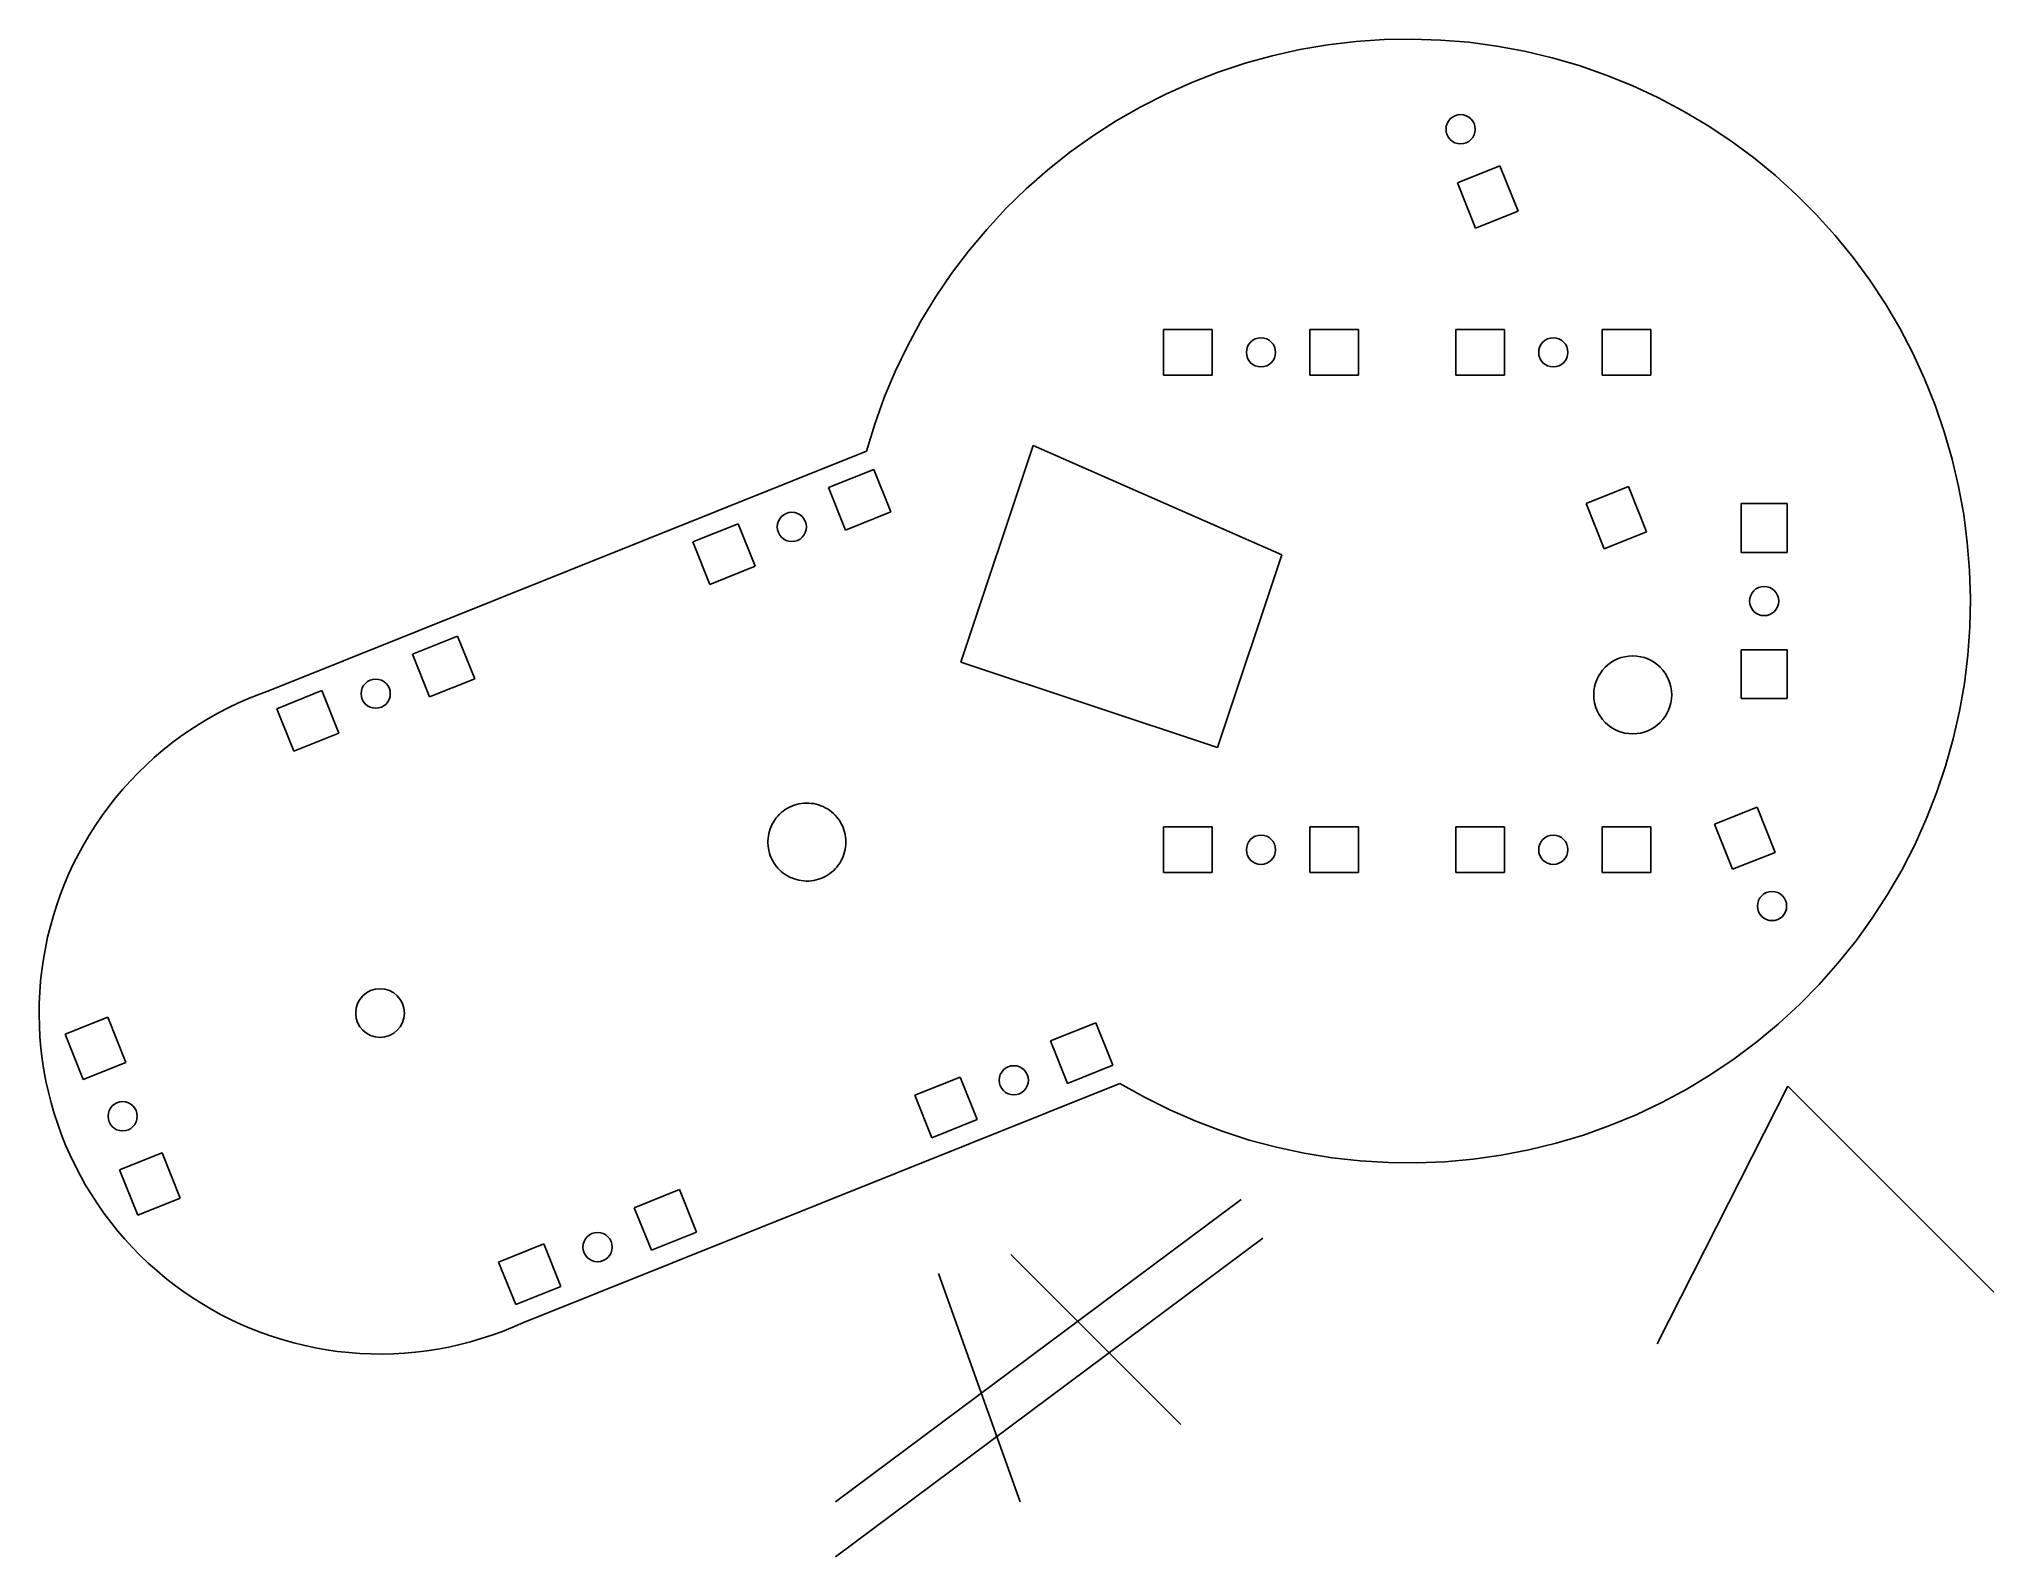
# Model space of a CAD drawing. Extents: x -20 to 180, y 53 to 209.
import ezdxf

# ---------------------------------------------------------------- set-up
doc = ezdxf.new("R2010")
doc.units = 0
doc.layers.add('LAYER1', color=7, linetype='CONTINUOUS')

msp = doc.modelspace()

# ---------------------------------------------------------------- linework, layer by layer
at = {"layer": 'LAYER1', "color": 3}
for p, q in [((114.9, 208.95), (112.02, 208.6)), ((117.8, 209.15), (114.9, 208.95)), ((120.7, 209.2), (117.8, 209.15)), ((123.6, 209.1), (120.7, 209.2)), ((126.5, 208.87), (123.6, 209.1)), ((129.37, 208.48), (126.5, 208.87)), ((103.53, 206.71), (100.78, 205.8)), ((106.33, 207.48), (103.53, 206.71)), ((109.16, 208.12), (106.33, 207.48)), ((112.02, 208.6), (109.16, 208.12)), ((132.23, 207.95), (129.37, 208.48)), ((135.05, 207.28), (132.23, 207.95)), ((137.84, 206.47), (135.05, 207.28)), ((98.07, 204.75), (95.42, 203.56)), ((100.78, 205.8), (98.07, 204.75)), ((140.58, 205.51), (137.84, 206.47)), ((143.27, 204.43), (140.58, 205.51)), ((95.42, 203.56), (92.83, 202.25)), ((145.9, 203.2), (143.27, 204.43)), ((148.47, 201.85), (145.9, 203.2)), ((90.32, 200.8), (87.88, 199.23)), ((92.83, 202.25), (90.32, 200.8)), ((150.96, 200.37), (148.47, 201.85)), ((87.88, 199.23), (85.52, 197.54)), ((153.38, 198.76), (150.96, 200.37)), ((155.72, 197.04), (153.38, 198.76)), ((85.52, 197.54), (83.25, 195.73)), ((157.96, 195.2), (155.72, 197.04)), ((83.25, 195.73), (81.07, 193.82)), ((125.34, 194.43), (129.7, 196.17)), ((129.7, 196.17), (131.56, 191.53)), ((160.11, 193.25), (157.96, 195.2)), ((81.07, 193.82), (78.99, 191.79)), ((127.2, 189.78), (125.34, 194.43)), ((162.16, 191.2), (160.11, 193.25)), ((78.99, 191.79), (77.02, 189.66)), ((131.56, 191.53), (127.2, 189.78)), ((164.1, 189.04), (162.16, 191.2)), ((77.02, 189.66), (75.15, 187.44)), ((165.94, 186.79), (164.1, 189.04)), ((75.15, 187.44), (73.4, 185.12)), ((167.65, 184.45), (165.94, 186.79)), ((73.4, 185.12), (71.77, 182.72)), ((71.77, 182.72), (70.27, 180.24)), ((169.25, 182.02), (167.65, 184.45)), ((170.72, 179.52), (169.25, 182.02)), ((70.27, 180.24), (68.88, 177.69)), ((95.17, 179.39), (100.17, 179.39)), ((95.17, 174.69), (95.17, 179.39)), ((100.17, 179.39), (100.17, 174.69)), ((110.17, 179.39), (115.17, 179.39)), ((110.17, 174.69), (110.17, 179.39)), ((115.17, 179.39), (115.17, 174.69)), ((125.17, 179.39), (130.17, 179.39)), ((125.17, 174.69), (125.17, 179.39)), ((130.17, 179.39), (130.17, 174.69)), ((140.17, 179.39), (145.17, 179.39)), ((140.17, 174.69), (140.17, 179.39)), ((145.17, 179.39), (145.17, 174.69)), ((172.07, 176.95), (170.72, 179.52)), ((68.88, 177.69), (67.63, 175.07)), ((173.28, 174.32), (172.07, 176.95)), ((67.63, 175.07), (66.51, 172.39)), ((100.17, 174.69), (95.17, 174.69)), ((115.17, 174.69), (110.17, 174.69)), ((130.17, 174.69), (125.17, 174.69)), ((145.17, 174.69), (140.17, 174.69)), ((174.36, 171.62), (173.28, 174.32)), ((66.51, 172.39), (65.53, 169.66)), ((175.3, 168.88), (174.36, 171.62)), ((65.53, 169.66), (64.69, 166.88)), ((176.11, 166.09), (175.3, 168.88)), ((3.41, 142.32), (64.69, 166.88)), ((65.43, 165.03), (60.79, 163.17)), ((67.18, 160.66), (65.43, 165.03)), ((176.77, 163.26), (176.11, 166.09)), ((60.79, 163.17), (62.54, 158.8)), ((138.53, 161.52), (142.89, 163.26)), ((142.89, 163.26), (144.75, 158.62)), ((177.29, 160.41), (176.77, 163.26)), ((62.54, 158.8), (67.18, 160.66)), ((140.39, 156.87), (138.53, 161.52)), ((154.46, 161.51), (154.46, 156.51)), ((159.16, 161.51), (154.46, 161.51)), ((159.16, 156.51), (159.16, 161.51)), ((51.51, 159.45), (46.87, 157.58)), ((53.26, 155.08), (51.51, 159.45)), ((144.75, 158.62), (140.39, 156.87)), ((177.66, 157.53), (177.29, 160.41)), ((46.87, 157.58), (48.62, 153.22)), ((154.46, 156.51), (159.16, 156.51)), ((177.89, 154.64), (177.66, 157.53)), ((48.62, 153.22), (53.26, 155.08)), ((177.98, 151.73), (177.89, 154.64)), ((177.92, 148.83), (177.98, 151.73)), ((177.71, 145.94), (177.92, 148.83)), ((22.72, 147.9), (18.08, 146.04)), ((24.47, 143.54), (22.72, 147.9)), ((154.46, 146.51), (154.46, 141.51)), ((159.16, 146.51), (154.46, 146.51)), ((159.16, 141.51), (159.16, 146.51)), ((18.08, 146.04), (19.83, 141.68)), ((177.36, 143.06), (177.71, 145.94)), ((19.83, 141.68), (24.47, 143.54)), ((176.86, 140.2), (177.36, 143.06)), ((-0.82, 140.55), (-1.84, 140.02)), ((0.22, 141.05), (-0.82, 140.55)), ((1.27, 141.5), (0.22, 141.05)), ((2.33, 141.93), (1.27, 141.5)), ((3.41, 142.32), (2.33, 141.93)), ((8.79, 142.32), (4.15, 140.46)), ((4.15, 140.46), (5.9, 136.1)), ((10.54, 137.96), (8.79, 142.32)), ((154.46, 141.51), (159.16, 141.51)), ((-3.82, 138.87), (-4.78, 138.25)), ((-2.84, 139.46), (-3.82, 138.87)), ((-1.84, 140.02), (-2.84, 139.46)), ((176.22, 137.37), (176.86, 140.2)), ((-6.64, 136.91), (-7.54, 136.19)), ((-5.72, 137.59), (-6.64, 136.91)), ((-4.78, 138.25), (-5.72, 137.59)), ((5.9, 136.1), (10.54, 137.96)), ((175.44, 134.57), (176.22, 137.37)), ((-9.25, 134.67), (-10.08, 133.87)), ((-8.41, 135.44), (-9.25, 134.67)), ((-7.54, 136.19), (-8.41, 135.44)), ((174.51, 131.82), (175.44, 134.57)), ((-10.87, 133.04), (-11.64, 132.19)), ((-10.08, 133.87), (-10.87, 133.04)), ((-13.08, 130.41), (-13.76, 129.49)), ((-12.38, 131.31), (-13.08, 130.41)), ((-11.64, 132.19), (-12.38, 131.31)), ((57.02, 130.46), (56.79, 130.35)), ((57.25, 130.55), (57.02, 130.46)), ((57.5, 130.62), (57.25, 130.55)), ((57.74, 130.68), (57.5, 130.62)), ((57.99, 130.73), (57.74, 130.68)), ((58.24, 130.76), (57.99, 130.73)), ((58.5, 130.77), (58.24, 130.76)), ((58.75, 130.76), (58.5, 130.77)), ((59.01, 130.74), (58.75, 130.76)), ((59.26, 130.71), (59.01, 130.74)), ((59.5, 130.66), (59.26, 130.71)), ((59.75, 130.59), (59.5, 130.66)), ((59.99, 130.5), (59.75, 130.59)), ((60.22, 130.41), (59.99, 130.5)), ((173.45, 129.12), (174.51, 131.82)), ((-14.41, 128.55), (-15.03, 127.58)), ((-13.76, 129.49), (-14.41, 128.55)), ((55.01, 128.6), (54.9, 128.37)), ((55.13, 128.82), (55.01, 128.6)), ((55.27, 129.04), (55.13, 128.82)), ((55.42, 129.24), (55.27, 129.04)), ((55.58, 129.44), (55.42, 129.24)), ((55.76, 129.62), (55.58, 129.44)), ((55.94, 129.79), (55.76, 129.62)), ((56.14, 129.95), (55.94, 129.79)), ((56.35, 130.1), (56.14, 129.95)), ((56.56, 130.23), (56.35, 130.1)), ((56.79, 130.35), (56.56, 130.23)), ((60.45, 130.29), (60.22, 130.41)), ((60.67, 130.17), (60.45, 130.29)), ((60.88, 130.03), (60.67, 130.17)), ((61.08, 129.87), (60.88, 130.03)), ((61.28, 129.71), (61.08, 129.87)), ((61.46, 129.53), (61.28, 129.71)), ((61.63, 129.34), (61.46, 129.53)), ((61.78, 129.14), (61.63, 129.34)), ((61.93, 128.93), (61.78, 129.14)), ((62.06, 128.71), (61.93, 128.93)), ((62.17, 128.49), (62.06, 128.71)), ((62.28, 128.25), (62.17, 128.49)), ((156.08, 130.36), (151.72, 128.61)), ((151.72, 128.61), (153.58, 123.97)), ((157.94, 125.71), (156.08, 130.36)), ((172.26, 126.47), (173.45, 129.12)), ((-15.62, 126.59), (-16.17, 125.59)), ((-15.03, 127.58), (-15.62, 126.59)), ((54.58, 127.15), (54.56, 126.9)), ((54.56, 126.9), (54.56, 126.64)), ((54.56, 126.64), (54.58, 126.39)), ((54.61, 127.4), (54.58, 127.15)), ((54.66, 127.65), (54.61, 127.4)), ((54.72, 127.9), (54.66, 127.65)), ((54.8, 128.14), (54.72, 127.9)), ((54.9, 128.37), (54.8, 128.14)), ((62.36, 128.02), (62.28, 128.25)), ((62.43, 127.77), (62.36, 128.02)), ((62.49, 127.53), (62.43, 127.77)), ((62.53, 127.27), (62.49, 127.53)), ((62.55, 127.02), (62.53, 127.27)), ((62.53, 126.26), (62.55, 126.51)), ((62.56, 126.77), (62.55, 127.02)), ((62.55, 126.51), (62.56, 126.77)), ((100.17, 128.33), (95.17, 128.33)), ((95.17, 128.33), (95.17, 123.63)), ((100.17, 123.63), (100.17, 128.33)), ((115.17, 128.33), (110.17, 128.33)), ((110.17, 128.33), (110.17, 123.63)), ((115.17, 123.63), (115.17, 128.33)), ((130.17, 128.33), (125.17, 128.33)), ((125.17, 128.33), (125.17, 123.63)), ((130.17, 123.63), (130.17, 128.33)), ((145.17, 128.33), (140.17, 128.33)), ((140.17, 128.33), (140.17, 123.63)), ((145.17, 123.63), (145.17, 128.33)), ((170.94, 123.89), (172.26, 126.47)), ((-16.69, 124.57), (-17.18, 123.53)), ((-16.17, 125.59), (-16.69, 124.57)), ((54.58, 126.39), (54.61, 126.14)), ((54.61, 126.14), (54.66, 125.89)), ((54.66, 125.89), (54.72, 125.64)), ((54.72, 125.64), (54.8, 125.4)), ((54.8, 125.4), (54.9, 125.16)), ((54.9, 125.16), (55.01, 124.94)), ((55.01, 124.94), (55.13, 124.71)), ((55.13, 124.71), (55.27, 124.5)), ((55.27, 124.5), (55.42, 124.3)), ((61.63, 124.2), (61.78, 124.4)), ((61.78, 124.4), (61.93, 124.61)), ((61.93, 124.61), (62.06, 124.82)), ((62.06, 124.82), (62.17, 125.05)), ((62.17, 125.05), (62.28, 125.28)), ((62.28, 125.28), (62.36, 125.52)), ((62.36, 125.52), (62.43, 125.76)), ((62.43, 125.76), (62.49, 126.01)), ((62.49, 126.01), (62.53, 126.26)), ((153.58, 123.97), (157.94, 125.71)), ((-17.63, 122.47), (-18.04, 121.41)), ((-17.18, 123.53), (-17.63, 122.47)), ((55.42, 124.3), (55.58, 124.1)), ((55.58, 124.1), (55.76, 123.92)), ((55.76, 123.92), (55.94, 123.75)), ((55.94, 123.75), (56.14, 123.59)), ((56.14, 123.59), (56.35, 123.44)), ((56.35, 123.44), (56.56, 123.3)), ((56.56, 123.3), (56.79, 123.18)), ((56.79, 123.18), (57.02, 123.08)), ((57.02, 123.08), (57.25, 122.99)), ((57.25, 122.99), (57.5, 122.91)), ((57.5, 122.91), (57.74, 122.85)), ((57.74, 122.85), (57.99, 122.81)), ((57.99, 122.81), (58.24, 122.78)), ((58.24, 122.78), (58.5, 122.77)), ((58.5, 122.77), (58.75, 122.77)), ((58.75, 122.77), (59.01, 122.79)), ((59.01, 122.79), (59.26, 122.83)), ((59.26, 122.83), (59.5, 122.88)), ((59.5, 122.88), (59.75, 122.95)), ((59.75, 122.95), (59.99, 123.03)), ((59.99, 123.03), (60.22, 123.13)), ((60.22, 123.13), (60.45, 123.24)), ((60.45, 123.24), (60.67, 123.37)), ((60.67, 123.37), (60.88, 123.51)), ((60.88, 123.51), (61.08, 123.66)), ((61.08, 123.66), (61.28, 123.83)), ((61.28, 123.83), (61.46, 124.01)), ((61.46, 124.01), (61.63, 124.2)), ((95.17, 123.63), (100.17, 123.63)), ((110.17, 123.63), (115.17, 123.63)), ((125.17, 123.63), (130.17, 123.63)), ((140.17, 123.63), (145.17, 123.63)), ((169.48, 121.38), (170.94, 123.89)), ((-18.04, 121.41), (-18.43, 120.33)), ((167.9, 118.94), (169.48, 121.38)), ((-18.77, 119.23), (-19.08, 118.13)), ((-18.43, 120.33), (-18.77, 119.23)), ((166.21, 116.59), (167.9, 118.94)), ((-19.36, 117.02), (-19.59, 115.89)), ((-19.08, 118.13), (-19.36, 117.02)), ((164.39, 114.32), (166.21, 116.59)), ((-19.79, 114.76), (-19.96, 113.63)), ((-19.59, 115.89), (-19.79, 114.76)), ((-20.08, 112.49), (-20.17, 111.35)), ((-19.96, 113.63), (-20.08, 112.49)), ((162.47, 112.15), (164.39, 114.32)), ((-20.17, 111.35), (-20.22, 110.2)), ((160.43, 110.08), (162.47, 112.15)), ((-20.22, 110.2), (-20.24, 109.06)), ((-20.24, 109.06), (-20.21, 107.91)), ((-17.56, 107.03), (-13.19, 108.78)), ((-13.19, 108.78), (-11.33, 104.14)), ((158.3, 108.11), (160.43, 110.08)), ((-20.21, 107.91), (-20.15, 106.76)), ((-20.15, 106.76), (-20.05, 105.62)), ((-15.7, 102.39), (-17.56, 107.03)), ((83.57, 106.35), (88.21, 108.21)), ((85.31, 101.99), (83.57, 106.35)), ((88.21, 108.21), (89.96, 103.85)), ((156.07, 106.26), (158.3, 108.11)), ((-20.05, 105.62), (-19.92, 104.48)), ((-19.92, 104.48), (-19.74, 103.35)), ((151.34, 102.89), (153.75, 104.52)), ((153.75, 104.52), (156.07, 106.26)), ((-19.74, 103.35), (-19.53, 102.22)), ((-11.33, 104.14), (-15.7, 102.39)), ((69.64, 100.77), (74.28, 102.63)), ((74.28, 102.63), (76.03, 98.27)), ((89.96, 103.85), (85.31, 101.99)), ((148.86, 101.39), (151.34, 102.89)), ((-19.53, 102.22), (-19.28, 101.1)), ((-19.28, 101.1), (-19, 99.99)), ((29.42, 77.43), (90.7, 101.99)), ((71.39, 96.41), (69.64, 100.77)), ((90.7, 101.99), (93.23, 100.57)), ((93.23, 100.57), (95.82, 99.27)), ((146.3, 100.02), (148.86, 101.39)), ((-19, 99.99), (-18.68, 98.89)), ((-18.68, 98.89), (-18.32, 97.8)), ((95.82, 99.27), (98.48, 98.11)), ((140.99, 97.67), (143.68, 98.78)), ((143.68, 98.78), (146.3, 100.02)), ((-18.32, 97.8), (-17.93, 96.72)), ((-17.93, 96.72), (-17.51, 95.66)), ((76.03, 98.27), (71.39, 96.41)), ((98.48, 98.11), (101.2, 97.08)), ((101.2, 97.08), (103.96, 96.18)), ((135.48, 95.86), (138.26, 96.69)), ((138.26, 96.69), (140.99, 97.67)), ((-17.51, 95.66), (-17.05, 94.61)), ((-17.05, 94.61), (-16.55, 93.58)), ((-11.98, 93.11), (-7.61, 94.86)), ((-7.61, 94.86), (-5.75, 90.21)), ((103.96, 96.18), (106.76, 95.43)), ((106.76, 95.43), (109.6, 94.82)), ((109.6, 94.82), (112.46, 94.36)), ((112.46, 94.36), (115.35, 94.04)), ((126.94, 94.21), (129.81, 94.62)), ((129.81, 94.62), (132.66, 95.17)), ((132.66, 95.17), (135.48, 95.86)), ((-16.55, 93.58), (-16.02, 92.56)), ((-16.02, 92.56), (-15.46, 91.56)), ((-10.12, 88.47), (-11.98, 93.11)), ((115.35, 94.04), (118.25, 93.86)), ((118.25, 93.86), (121.15, 93.83)), ((121.15, 93.83), (124.05, 93.95)), ((124.05, 93.95), (126.94, 94.21)), ((-15.46, 91.56), (-14.86, 90.58)), ((-14.86, 90.58), (-14.24, 89.62)), ((40.85, 89.23), (45.49, 91.09)), ((45.49, 91.09), (47.24, 86.73)), ((-14.24, 89.62), (-13.58, 88.68)), ((-13.58, 88.68), (-12.89, 87.76)), ((-5.75, 90.21), (-10.12, 88.47)), ((42.6, 84.87), (40.85, 89.23)), ((-12.89, 87.76), (-12.18, 86.87)), ((-12.18, 86.87), (-11.43, 86)), ((47.24, 86.73), (42.6, 84.87)), ((-11.43, 86), (-10.66, 85.15)), ((-10.66, 85.15), (-9.85, 84.33)), ((-9.85, 84.33), (-9.03, 83.54)), ((26.93, 83.65), (31.57, 85.51)), ((31.57, 85.51), (33.32, 81.15)), ((-9.03, 83.54), (-8.17, 82.77)), ((-8.17, 82.77), (-7.29, 82.04)), ((28.68, 79.29), (26.93, 83.65)), ((-7.29, 82.04), (-6.39, 81.33)), ((-6.39, 81.33), (-5.47, 80.65)), ((-5.47, 80.65), (-4.52, 80)), ((33.32, 81.15), (28.68, 79.29)), ((-4.52, 80), (-3.55, 79.39)), ((-3.55, 79.39), (-2.57, 78.8)), ((-2.57, 78.8), (-1.56, 78.25)), ((-1.56, 78.25), (-0.54, 77.73)), ((-0.54, 77.73), (0.5, 77.25)), ((0.5, 77.25), (1.56, 76.8)), ((1.56, 76.8), (2.62, 76.38)), ((2.62, 76.38), (3.71, 76)), ((26.23, 76.14), (27.31, 76.54)), ((27.31, 76.54), (28.37, 76.97)), ((28.37, 76.97), (29.42, 77.43)), ((3.71, 76), (4.8, 75.66)), ((4.8, 75.66), (5.9, 75.35)), ((5.9, 75.35), (7.02, 75.08)), ((7.02, 75.08), (8.14, 74.84)), ((8.14, 74.84), (9.27, 74.65)), ((9.27, 74.65), (10.4, 74.48)), ((10.4, 74.48), (11.54, 74.36)), ((11.54, 74.36), (12.69, 74.27)), ((12.69, 74.27), (13.83, 74.22)), ((14.98, 74.21), (16.13, 74.24)), ((16.13, 74.24), (17.27, 74.3)), ((17.27, 74.3), (18.41, 74.4)), ((18.41, 74.4), (19.55, 74.54)), ((19.55, 74.54), (20.68, 74.72)), ((20.68, 74.72), (21.81, 74.93)), ((21.81, 74.93), (22.93, 75.18)), ((22.93, 75.18), (24.04, 75.46)), ((24.04, 75.46), (25.14, 75.79)), ((25.14, 75.79), (26.23, 76.14)), ((13.83, 74.22), (14.98, 74.21))]:
    msp.add_line(p, q, dxfattribs=at)
at = {"layer": 'LAYER1', "color": 173}
for p, q in [((81.78, 167.47), (74.37, 145.25)), ((107.32, 156.25), (81.78, 167.47)), ((100.72, 136.46), (107.32, 156.25)), ((74.37, 145.25), (100.72, 136.46)), ((145.82, 75.26), (159.23, 101.72)), ((159.23, 101.72), (180.39, 80.55)), ((61.51, 59.03), (103.13, 90.08)), ((61.51, 53.38), (105.36, 86.11)), ((79.5, 84.43), (96.96, 66.97)), ((80.44, 59.03), (72.06, 82.49))]:
    msp.add_line(p, q, dxfattribs=at)
at = {"layer": 'LAYER1', "color": 3}
for centre, radius in [((125.66, 199.94), 1.5), ((105.17, 177.04), 1.5), ((135.17, 177.04), 1.5), ((57.02, 159.12), 1.5), ((156.81, 151.51), 1.5), ((143.32, 141.88), 4), ((14.31, 142), 1.5), ((105.17, 125.98), 1.5), ((135.17, 125.98), 1.5), ((157.62, 120.2), 1.5), ((14.76, 109.21), 2.5), ((79.8, 102.31), 1.5), ((-11.66, 98.62), 1.5), ((37.08, 85.19), 1.5)]:
    msp.add_circle(centre, radius, dxfattribs=at)

doc.saveas('drawing.dxf')
